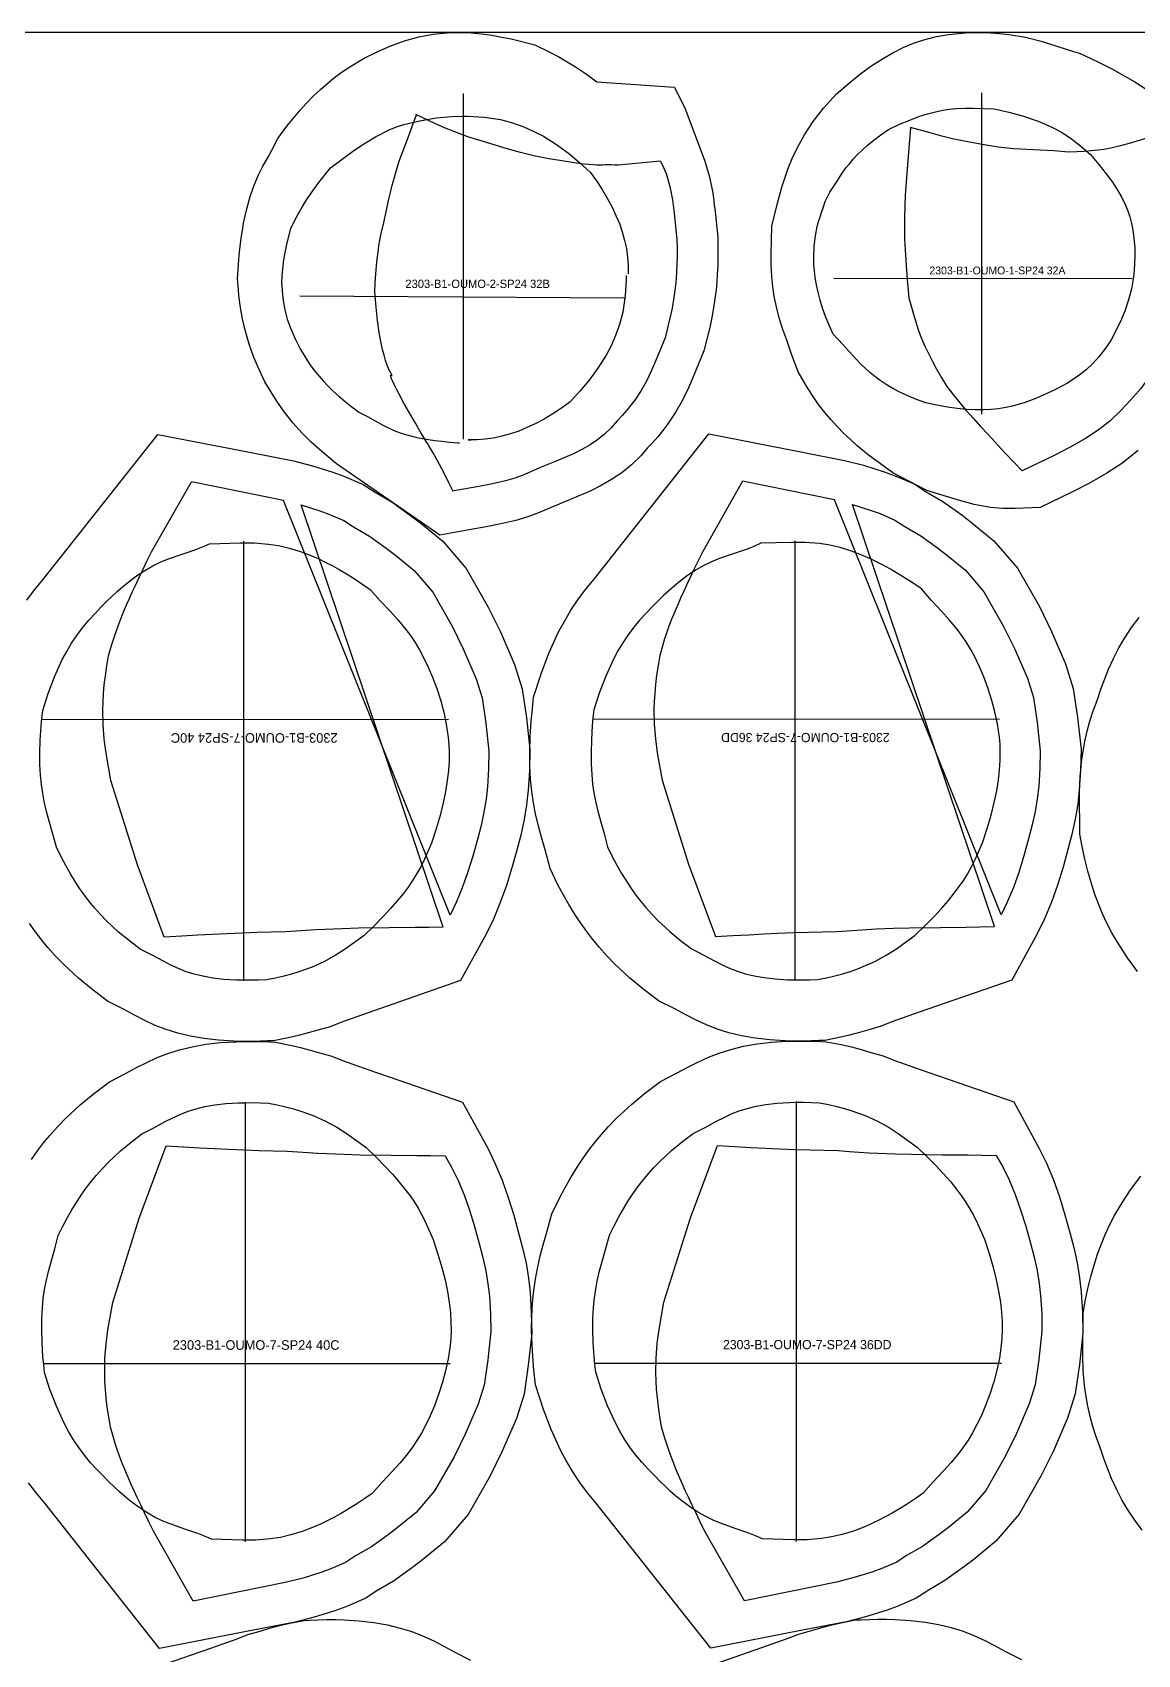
# Model space of a CAD drawing. Header units: centimetres. Extents: x 0 to 378, y 0 to 141.
# Drawn here: x 118 to 172.2, y 57.5 to 137 of the extents above; entities that cross this region are included whole.
import ezdxf
from ezdxf.enums import TextEntityAlignment as Align

# ---------------------------------------------------------------- set-up
doc = ezdxf.new("R2010")
doc.units = ezdxf.units.CM

msp = doc.modelspace()

# ---------------------------------------------------------------- linework, layer by layer
at = {"layer": 'T001L001'}
for points in [[(0, 0), (377.680214, 0), (377.680214, 136.999978), (0, 136.999978), (0, 0)], [(137.967718, 112.354358), (132.897878, 115.851938), (132.179058, 116.448838), (131.665978, 116.913658), (131.203698, 117.378478), (130.782058, 117.845838), (130.345178, 118.391938), (129.969258, 118.925338), (129.674618, 119.390158), (129.392678, 119.877838), (129.105658, 120.474738), (128.854198, 121.069098), (128.623058, 121.721878), (128.424938, 122.410218), (128.300478, 122.961398), (128.198878, 123.522738), (128.117598, 124.109478), (128.089658, 124.399038), (128.041398, 124.914658), (128.059178, 125.148338), (128.092198, 125.620778), (128.130298, 126.075438), (128.176018, 126.504698), (128.226818, 126.908558), (128.285238, 127.292098), (128.348738, 127.657858), (128.417318, 128.005838), (128.498598, 128.358898), (128.663698, 128.955798), (128.859278, 129.514598), (129.072638, 130.012438), (129.291078, 130.444238), (129.562858, 130.919218), (129.738118, 131.221478), (130.025138, 131.795518), (130.472178, 132.400038), (130.789678, 132.803898), (131.112258, 133.182358), (131.434838, 133.540498), (131.759958, 133.875778), (132.110478, 134.205978), (132.730238, 134.734298), (133.136638, 135.036558), (133.545578, 135.315958), (134.261858, 135.737598), (134.922258, 136.065258), (135.559798, 136.342118), (136.227818, 136.591038), (136.939018, 136.784078), (137.642598, 136.913618), (138.320778, 136.982198), (138.907518, 136.997438), (139.501878, 136.979658), (140.157198, 136.908538), (140.505178, 136.870438), (140.919198, 136.791698), (141.465298, 136.685018), (142.626078, 136.400538), (143.349978, 136.037318), (143.791938, 135.801098), (144.208498, 135.559798), (144.609818, 135.310878), (145.148298, 134.950198), (145.661378, 134.579358), (149.456138, 134.320278), (149.979378, 133.256018), (150.936958, 130.743958), (151.183338, 129.926078), (151.338278, 129.118358), (151.383998, 128.765298), (151.414478, 128.521458), (151.434798, 128.374138), (151.584658, 126.969518), (151.592278, 126.423418), (151.592278, 125.973838), (151.579578, 125.547118), (151.561798, 125.143258), (151.536398, 124.757178), (151.500838, 124.381258), (151.444958, 123.936758), (151.414478, 123.713238), (151.310338, 123.101098), (151.190958, 122.539758), (150.906478, 121.396758), (150.373078, 120.111518), (150.149558, 119.575578), (149.862538, 118.978678), (149.534878, 118.397018), (149.143718, 117.810278), (148.897338, 117.485158), (148.643338, 117.175278), (148.363938, 116.862858), (148.137878, 116.629178), (147.827998, 116.255798), (147.363178, 115.801138), (146.875498, 115.409978), (146.380198, 115.077238), (145.874738, 114.785138), (145.361658, 114.528598), (144.432018, 114.127278), (143.619218, 113.799618), (142.796258, 113.446558), (142.270478, 113.248438), (141.691358, 113.078258), (140.959838, 112.908078), (140.230858, 112.768378), (139.400278, 112.615978), (137.967718, 112.354358)], [(154.970478, 121.919998), (154.777438, 122.440698), (154.599638, 123.002038), (154.457398, 123.540518), (154.350718, 124.058678), (154.274518, 124.551438), (154.228798, 125.031498), (154.203398, 125.620778), (154.208478, 126.126238), (154.238958, 127.495298), (154.492958, 128.564638), (154.721558, 129.415538), (155.021278, 130.304538), (155.232098, 130.815078), (155.468318, 131.323078), (155.826458, 131.973318), (156.258258, 132.638798), (156.763718, 133.291578), (157.386018, 133.974838), (158.051498, 134.548878), (158.600138, 134.985758), (159.133538, 135.371838), (159.654238, 135.712198), (160.167318, 136.006838), (160.675318, 136.258298), (161.175698, 136.466578), (161.681158, 136.636758), (162.300918, 136.794238), (162.885118, 136.893298), (163.888418, 136.997438), (164.475158, 136.997438), (164.945058, 136.984738), (165.397178, 136.954258), (165.867078, 136.903458), (166.667177, 136.771378), (167.439337, 136.578338), (169.019217, 136.072878), (169.245277, 135.999218), (169.336717, 135.961118), (170.141897, 135.597898), (170.934377, 135.206738), (172.024037, 134.576818), (173.075597, 133.885938)], [(139.123418, 117.058438), (139.123418, 134.012938)], [(139.123418, 117.058438), (139.123418, 134.012938)], [(164.518338, 118.280178), (164.518338, 134.045958)], [(130.225798, 124.630178), (130.223258, 124.703838), (130.235958, 125.089918), (130.319778, 125.856998), (130.467098, 126.621538), (130.655058, 127.380998), (130.848098, 127.767078), (131.041138, 128.127758), (131.236718, 128.465578), (131.434838, 128.785618), (131.732018, 129.230118), (132.031738, 129.641598), (132.600698, 130.357878), (133.677658, 131.160518), (134.233918, 131.538978), (134.815578, 131.886958), (135.483598, 132.219698), (135.839198, 132.364478), (136.207498, 132.491478), (136.989818, 132.674358), (137.777218, 132.806438), (138.549378, 132.880098), (139.133578, 132.892798)], [(138.592558, 114.526058), (138.409678, 114.927378), (138.191238, 115.361718), (137.815318, 116.057678), (137.645138, 116.357398), (137.505438, 116.601238), (137.447018, 116.700298), (137.401298, 116.776498), (137.332718, 116.890798), (137.236198, 117.053358), (137.134598, 117.220998), (137.022838, 117.411498), (136.766298, 117.850918), (136.207498, 118.828818), (135.948418, 119.301258), (135.836658, 119.514618), (135.737598, 119.710198), (135.656318, 119.882918), (135.592818, 120.025158), (135.554718, 120.134378), (135.539478, 120.200418), (135.623298, 120.180098), (135.486138, 120.446798), (135.387078, 120.688098), (135.305798, 120.916698), (135.229598, 121.173238), (135.158478, 121.455178), (135.089898, 121.759978), (134.993378, 122.288298), (134.909558, 122.880118), (134.835898, 123.537978), (134.772398, 124.261878), (134.795258, 124.731778), (134.820658, 125.163578), (134.853678, 125.552198), (134.891778, 125.907798), (134.934958, 126.232918), (134.980678, 126.532638), (135.079738, 127.071118), (135.216898, 127.680718), (135.336278, 128.206498), (135.453118, 128.767838), (135.544558, 129.151378), (135.633458, 129.506978), (135.722358, 129.834638), (135.808718, 130.136898), (135.978898, 130.682998), (136.146538, 131.168138), (136.405618, 131.853938), (136.611358, 132.392418), (136.817098, 132.963918)], [(138.592558, 114.526058), (138.409678, 114.927378), (138.191238, 115.361718), (137.815318, 116.057678), (137.645138, 116.357398), (137.505438, 116.601238), (137.447018, 116.700298), (137.401298, 116.776498), (137.332718, 116.890798), (137.236198, 117.053358), (137.134598, 117.220998), (137.022838, 117.411498), (136.766298, 117.850918), (136.207498, 118.828818), (135.948418, 119.301258), (135.836658, 119.514618), (135.737598, 119.710198), (135.656318, 119.882918), (135.592818, 120.025158), (135.554718, 120.134378), (135.539478, 120.200418), (135.623298, 120.180098), (135.486138, 120.446798), (135.387078, 120.688098), (135.305798, 120.916698), (135.229598, 121.173238), (135.158478, 121.455178), (135.089898, 121.759978), (134.993378, 122.288298), (134.909558, 122.880118), (134.835898, 123.537978), (134.772398, 124.261878), (134.795258, 124.731778), (134.820658, 125.163578), (134.853678, 125.552198), (134.891778, 125.907798), (134.934958, 126.232918), (134.980678, 126.532638), (135.079738, 127.071118), (135.216898, 127.680718), (135.336278, 128.206498), (135.453118, 128.767838), (135.544558, 129.151378), (135.633458, 129.506978), (135.722358, 129.834638), (135.808718, 130.136898), (135.978898, 130.682998), (136.146538, 131.168138), (136.405618, 131.853938), (136.611358, 132.392418), (136.817098, 132.963918)], [(148.775418, 130.685538), (146.705318, 130.487418), (146.517358, 130.500118), (146.352258, 130.502658), (146.065238, 130.502658), (145.958558, 130.500118), (145.658838, 130.500118), (145.483578, 130.507738), (145.282918, 130.520438), (145.049238, 130.543298), (144.772378, 130.578858), (144.447258, 130.624578), (144.063718, 130.688078), (143.304258, 130.807458), (142.570198, 130.957318), (141.912338, 131.114798), (141.269718, 131.290058), (140.042898, 131.673598), (139.341858, 131.886958), (138.694158, 132.120638), (138.196318, 132.323838), (137.718798, 132.537198), (136.789158, 132.976618)], [(148.775418, 130.685538), (146.705318, 130.487418), (146.517358, 130.500118), (146.352258, 130.502658), (146.065238, 130.502658), (145.958558, 130.500118), (145.658838, 130.500118), (145.483578, 130.507738), (145.282918, 130.520438), (145.049238, 130.543298), (144.772378, 130.578858), (144.447258, 130.624578), (144.063718, 130.688078), (143.304258, 130.807458), (142.570198, 130.957318), (141.912338, 131.114798), (141.269718, 131.290058), (140.042898, 131.673598), (139.341858, 131.886958), (138.694158, 132.120638), (138.196318, 132.323838), (137.718798, 132.537198), (136.789158, 132.976618)], [(139.133578, 132.892798), (139.326618, 132.897878), (140.131798, 132.847078), (140.942058, 132.725158), (141.531338, 132.562598), (142.074898, 132.369558), (142.577818, 132.151118), (143.042638, 131.909818), (143.682718, 131.508498), (144.266918, 131.076698), (144.810478, 130.622038), (145.331178, 130.152138), (145.633438, 129.727958), (145.915378, 129.301238), (146.171918, 128.869438), (146.405598, 128.435098), (146.596098, 128.033778), (146.761198, 127.627378), (146.903438, 127.218438), (147.017738, 126.806958), (147.104098, 126.400558), (147.159978, 125.989078), (147.190458, 125.575058), (147.190458, 125.442978), (147.190458, 125.158498)], [(160.987738, 132.707378), (161.442398, 132.877558), (161.861498, 133.009638), (162.247578, 133.111238), (162.608258, 133.187438), (162.943538, 133.238238), (163.261038, 133.268718), (163.690298, 133.286498), (164.101778, 133.281418), (165.135558, 133.258558), (165.849298, 133.090918), (166.565577, 132.895338), (167.276777, 132.656578), (167.632377, 132.509258), (167.987977, 132.344158), (168.455337, 132.090158), (168.920157, 131.785358), (169.382437, 131.427218), (169.842177, 131.008118), (170.261277, 130.522978), (170.619417, 130.073398), (170.924217, 129.656838), (171.175677, 129.268218), (171.381417, 128.907538), (171.549057, 128.572258), (171.678597, 128.257298), (171.780197, 127.960118), (171.879257, 127.568958), (171.942757, 127.200658), (172.018957, 126.443738), (172.021497, 126.057658), (172.008797, 125.694438), (171.985937, 125.351538), (171.952917, 125.026418), (171.853857, 124.429518), (171.719237, 123.893578), (171.533817, 123.342398)], [(157.233618, 122.212098), (157.035498, 122.651518), (156.862778, 123.075698), (156.717998, 123.487178), (156.596078, 123.880878), (156.497018, 124.261878), (156.418278, 124.627638), (156.359858, 124.978158), (156.319218, 125.315978), (156.293818, 125.638558), (156.286198, 125.945898), (156.306518, 126.514858), (156.370018, 127.027938), (156.461458, 127.482598), (156.527498, 127.734058), (156.598618, 127.962658), (156.669738, 128.168398), (156.758638, 128.452878), (156.850078, 128.704338), (157.081218, 129.176778), (157.459678, 129.758438), (157.652718, 130.055618), (157.866078, 130.355338), (158.031178, 130.563618), (158.214058, 130.779518), (158.422338, 131.000498), (158.656018, 131.229098), (158.922718, 131.467858), (159.227518, 131.714238), (159.570418, 131.973318), (159.956498, 132.247638), (160.494978, 132.499098), (160.987738, 132.707378)], [(161.020758, 132.344158), (160.855658, 130.103878), (160.764218, 129.016758), (160.728658, 127.937258), (160.741358, 126.872998), (160.792158, 125.826518), (160.863278, 124.894338), (160.952178, 123.985018), (161.213798, 123.078238), (161.411918, 122.435618), (161.508438, 122.166378), (161.620198, 121.884438), (161.749738, 121.579638), (161.904678, 121.254518), (162.085018, 120.901458), (162.293298, 120.517918), (162.537138, 120.101358), (162.816538, 119.646698), (163.108638, 119.260618), (163.448998, 118.841518), (163.761418, 118.473218), (164.099238, 118.087138), (164.462458, 117.683278), (164.843458, 117.266718), (165.656258, 116.395498), (166.504617, 115.501418)], [(172.844457, 131.879338), (172.331377, 131.732018), (171.851317, 131.584698), (171.254417, 131.417058), (170.771817, 131.310378), (170.505117, 131.264658), (170.218097, 131.226558), (169.903137, 131.190998), (169.560237, 131.165598), (169.186857, 131.147818), (168.775377, 131.137658), (168.076877, 131.196078), (167.388537, 131.231638), (166.098218, 131.292598), (165.328598, 131.371338), (164.533578, 131.508498), (163.832538, 131.630418), (163.156898, 131.772658), (162.559998, 131.919978), (161.985958, 132.072378), (161.020758, 132.344158)], [(172.844457, 131.879338), (173.766477, 129.504438), (173.954437, 128.986278), (174.094137, 128.498598), (174.195737, 128.036318), (174.264317, 127.596898), (174.317657, 127.053338), (174.343057, 126.527558), (174.373537, 125.397258), (174.350677, 124.795278), (174.277017, 124.200918), (174.160177, 123.616718), (174.005237, 123.042678), (173.817277, 122.463558), (173.606457, 121.886978), (173.431197, 121.409458), (173.230537, 120.962418), (173.007017, 120.545858), (172.763177, 120.152158), (172.316137, 119.542558), (171.828457, 118.981218), (171.315377, 118.452898), (170.789597, 117.939818)], [(148.775418, 130.685538), (148.925278, 130.385818), (149.049738, 130.078478), (149.237698, 129.448558), (149.362158, 128.800858), (149.448518, 128.140458), (149.585678, 126.847598), (149.593298, 126.410718), (149.590758, 126.001778), (149.580598, 125.618238), (149.565358, 125.257558), (149.542498, 124.917198), (149.512018, 124.599698), (149.438358, 124.010418), (149.344378, 123.479558), (149.240238, 122.989338), (149.001478, 122.024138), (148.526498, 120.881138), (148.323298, 120.395998), (148.087078, 119.900698), (147.830538, 119.443498), (147.513038, 118.971058), (147.330158, 118.727218), (147.124418, 118.478298), (146.898358, 118.224298), (146.646898, 117.962678), (146.354798, 117.612158), (146.034758, 117.299738), (145.689318, 117.022878), (145.323558, 116.776498), (144.927318, 116.547898), (144.515838, 116.342158), (143.662398, 115.973858), (142.849598, 115.648738), (142.049498, 115.303298)], [(148.775418, 130.685538), (148.925278, 130.385818), (149.049738, 130.078478), (149.237698, 129.448558), (149.362158, 128.800858), (149.448518, 128.140458), (149.585678, 126.847598), (149.593298, 126.410718), (149.590758, 126.001778), (149.580598, 125.618238), (149.565358, 125.257558), (149.542498, 124.917198), (149.512018, 124.599698), (149.438358, 124.010418), (149.344378, 123.479558), (149.240238, 122.989338), (149.001478, 122.024138), (148.526498, 120.881138), (148.323298, 120.395998), (148.087078, 119.900698), (147.830538, 119.443498), (147.513038, 118.971058), (147.330158, 118.727218), (147.124418, 118.478298), (146.898358, 118.224298), (146.646898, 117.962678), (146.354798, 117.612158), (146.034758, 117.299738), (145.689318, 117.022878), (145.323558, 116.776498), (144.927318, 116.547898), (144.515838, 116.342158), (143.662398, 115.973858), (142.849598, 115.648738), (142.049498, 115.303298)], [(147.093938, 125.087378), (147.099018, 124.894338), (147.048218, 124.089158), (146.926298, 123.278898), (146.763738, 122.689618), (146.570698, 122.146058), (146.352258, 121.643138), (146.110958, 121.178318), (145.712178, 120.538238), (145.277838, 119.954038), (144.823178, 119.410478), (144.355818, 118.889778), (143.929098, 118.587518), (143.502378, 118.305578), (143.070578, 118.049038), (142.636238, 117.815358), (142.234918, 117.624858), (141.828518, 117.459758), (141.419578, 117.317518), (141.008098, 117.203218), (140.601698, 117.116858), (140.192758, 117.060978), (139.778738, 117.030498), (139.359638, 117.030498)], [(157.266638, 124.947678), (171.884337, 124.945138)], [(130.225798, 124.630178), (130.235958, 124.312678), (130.279138, 123.860558), (130.362958, 123.403358), (130.489958, 122.943618), (130.662678, 122.473718), (130.876038, 121.986038), (131.119878, 121.493278), (131.439918, 120.952258), (131.627878, 120.677938), (131.833618, 120.401078), (132.245098, 119.915938), (132.478778, 119.669558), (132.735318, 119.420638), (133.014718, 119.169178), (133.316978, 118.912638), (133.644638, 118.653558), (134.000238, 118.389398), (134.421878, 118.178578), (134.795258, 117.962678), (135.199118, 117.734078), (135.478518, 117.591838), (135.796018, 117.454678), (136.164318, 117.325138), (136.598658, 117.205758), (136.845038, 117.149878), (137.111738, 117.096538), (137.403838, 117.045738), (137.718798, 116.997478), (138.061698, 116.954298), (138.435078, 116.916198), (138.836398, 116.880638), (138.925298, 116.875558)], [(131.102098, 124.089158), (147.002498, 123.990098)], [(131.102098, 124.089158), (147.002498, 123.990098)], [(171.533817, 123.342398), (171.320457, 122.836938), (170.845477, 121.904758), (170.558457, 121.478038), (170.261277, 121.099578), (169.956477, 120.764298), (169.641517, 120.467118), (169.169077, 120.098818), (168.683937, 119.788938), (168.203877, 119.529858), (167.716197, 119.301258), (167.198037, 119.070118), (166.654477, 118.861838), (166.032178, 118.681498), (165.696898, 118.610378), (165.343838, 118.554498), (164.985698, 118.518938), (164.604698, 118.498618), (164.203378, 118.498618), (163.774118, 118.518938), (163.319458, 118.559578), (162.836858, 118.628158), (162.323778, 118.719598), (161.775138, 118.838978), (161.315398, 119.006618), (160.893758, 119.179338), (160.510218, 119.357138), (160.159698, 119.542558), (159.842198, 119.733058), (159.547558, 119.931178), (159.280858, 120.129298), (159.031938, 120.335038), (158.584898, 120.749058), (158.181038, 121.175778), (157.718758, 121.693938), (157.233618, 122.212098)], [(172.184057, 116.507258), (171.381417, 115.869718), (170.642277, 115.387118), (169.801537, 114.907058), (168.960797, 114.472718), (167.380917, 113.703098), (166.159178, 113.664998), (165.549578, 113.664998), (164.945058, 113.703098), (164.155118, 113.863118), (163.377878, 114.076478), (161.833558, 114.551458), (160.159698, 115.415058), (158.958278, 116.293898), (158.412178, 116.733318), (158.061658, 117.071138), (157.751778, 117.353078), (157.444438, 117.660418), (157.134558, 118.000778), (156.829758, 118.369078), (156.527498, 118.767858), (156.227778, 119.199658), (155.933138, 119.661938), (155.521658, 120.355358), (155.196538, 121.226578), (154.970478, 121.919998)], [(170.789597, 117.939818), (170.220637, 117.497858), (169.598337, 117.093998), (168.849037, 116.664738), (168.064177, 116.260878), (166.504617, 115.501418)], [(117.721378, 109.169198), (118.097298, 109.674658), (118.511318, 110.169958), (124.137418, 117.294658), (128.638298, 116.418358), (130.789678, 115.996718), (131.716778, 115.760498), (132.727698, 115.442998), (133.266178, 115.244878), (134.205978, 114.843558), (134.792718, 114.460018), (135.608058, 113.982498), (136.527538, 113.324638), (137.027918, 112.941098), (138.107418, 112.057178), (139.258038, 110.718598), (140.332458, 108.828838), (140.929358, 107.617258), (141.620238, 106.019598), (141.996158, 104.823258), (142.204438, 103.393238), (142.374618, 101.848918), (142.354298, 100.820218), (142.290798, 99.844859), (142.212058, 99.136199), (142.092678, 98.409759), (141.930118, 97.652839), (141.731998, 96.913699), (141.493238, 96.050099), (141.223998, 95.173799), (140.926818, 94.340679), (140.588998, 93.522799), (140.233398, 92.791279), (138.983718, 90.515439), (134.399018, 88.925399), (133.108698, 88.468199), (132.585458, 88.257379), (131.978398, 88.089739), (131.516118, 87.950039), (131.033518, 87.823039), (130.530598, 87.706199), (129.814318, 87.566499), (129.534918, 87.556339), (129.151378, 87.541099), (128.714498, 87.533479), (128.292858, 87.533479), (127.871218, 87.543639), (127.121918, 87.589359), (126.408178, 87.670639), (125.740158, 87.790019), (125.120398, 87.939879), (124.546358, 88.120219), (124.020578, 88.323419), (123.474478, 88.574879), (123.007118, 88.816179), (122.466098, 89.110819), (121.676158, 89.512139), (120.888758, 90.109039), (120.248678, 90.637359), (119.529858, 91.302839), (119.133618, 91.714319), (118.760238, 92.133419), (118.452898, 92.506799), (118.150638, 92.900499), (117.855998, 93.317059)], [(139.359638, 117.030498), (139.506958, 117.030498)], [(144.602198, 93.736159), (144.287238, 94.241619), (144.007838, 94.731839), (143.736058, 95.249999), (143.362678, 96.017079), (143.121378, 96.921319), (142.941038, 97.546159), (142.793718, 98.087179), (142.651478, 98.699319), (142.552418, 99.227639), (142.471138, 99.786439), (142.412718, 100.390958), (142.379698, 101.036118), (142.372078, 101.726998), (142.392398, 102.466138), (142.445738, 103.250998), (142.483838, 103.682798), (142.560038, 104.406698), (142.946118, 105.608118), (143.322038, 106.598718), (143.786858, 107.607098), (144.081498, 108.155738), (144.388838, 108.673898), (144.731738, 109.189518), (145.107658, 109.694978), (145.521678, 110.190278), (151.147778, 117.314978), (155.648658, 116.438678), (157.800038, 116.019578), (158.727138, 115.783358), (159.738058, 115.465858), (160.276538, 115.267738), (161.216338, 114.863878), (161.803078, 114.480338), (162.618418, 114.002818), (163.537898, 113.344958), (164.038278, 112.961418), (165.117778, 112.077498), (166.268398, 110.738918), (167.342817, 108.851698), (167.939717, 107.637578), (168.630597, 106.039918), (169.006517, 104.843578), (169.214797, 103.413558), (169.384977, 101.869238), (169.364657, 100.840538), (169.301157, 99.865179), (169.222417, 99.159059), (169.103037, 98.430079), (168.940477, 97.673159), (168.742357, 96.936559), (168.503597, 96.072959), (168.234357, 95.194119), (167.937177, 94.360999), (167.599357, 93.543119), (167.243757, 92.811599), (165.994078, 90.535759), (161.409378, 88.945719), (160.119058, 88.488519), (159.595818, 88.277699), (158.988758, 88.110059), (158.526478, 87.970359), (158.043878, 87.843359), (157.540958, 87.726519), (156.824678, 87.586819), (156.545278, 87.576659), (156.161738, 87.561419), (155.724858, 87.553799), (155.303218, 87.553799), (154.881578, 87.563959), (154.132278, 87.609679), (153.418538, 87.690959), (152.750518, 87.810339), (152.130758, 87.960199), (151.556718, 88.140539), (151.030938, 88.343739), (150.484838, 88.595199), (150.017478, 88.836499), (149.476458, 89.131139), (148.686518, 89.532459), (147.899118, 90.129359), (147.259038, 90.657679), (146.540218, 91.323159), (146.143978, 91.734639), (145.770598, 92.153739), (145.463258, 92.529659), (145.160998, 92.920819), (144.866358, 93.337379), (144.602198, 93.736159)], [(124.462538, 92.651579), (123.144278, 96.199959), (121.843798, 100.329998), (121.605038, 101.668578), (121.516138, 102.346758), (121.460258, 103.073198), (121.447558, 103.797098), (121.457718, 104.183178), (121.483118, 104.589578), (121.521218, 105.016298), (121.574558, 105.465878), (121.645678, 105.940858), (121.734578, 106.441238), (121.879358, 106.951778), (121.968258, 107.246418), (122.062238, 107.535978), (122.176538, 107.863638), (122.326398, 108.249718), (122.415298, 108.468158), (122.514358, 108.706918), (122.626118, 108.965998), (122.750578, 109.247938), (122.890278, 109.557818), (123.045218, 109.890558), (123.215398, 110.253778), (123.403358, 110.647478), (123.609098, 111.074198), (123.835158, 111.536478), (125.790958, 114.973098)], [(130.294378, 114.058698), (125.790958, 114.973098)], [(142.049498, 115.303298), (141.635478, 115.148358), (141.180818, 115.013738), (140.545818, 114.866418), (139.875258, 114.736878), (138.564618, 114.513358)], [(142.049498, 115.303298), (141.635478, 115.148358), (141.180818, 115.013738), (140.545818, 114.866418), (139.875258, 114.736878), (138.564618, 114.513358)], [(152.801318, 114.993418), (150.845518, 111.556798), (150.619458, 111.094518), (150.413718, 110.670338), (150.225758, 110.274098), (150.055578, 109.910878), (149.900638, 109.578138), (149.760938, 109.268258), (149.636478, 108.986318), (149.524718, 108.727238), (149.425658, 108.488478), (149.336758, 108.270038), (149.186898, 107.886498), (149.072598, 107.556298), (148.978618, 107.266738), (148.889718, 106.972098), (148.744938, 106.461558), (148.656038, 105.961178), (148.584918, 105.486198), (148.531578, 105.036618), (148.493478, 104.609898), (148.468078, 104.203498), (148.457918, 103.817418), (148.470618, 103.093518), (148.526498, 102.367078), (148.615398, 101.688898), (148.854158, 100.350318), (150.154638, 96.220279), (151.472898, 92.674439)], [(157.304738, 114.079018), (152.801318, 114.993418)], [(138.130278, 93.139259), (131.170678, 113.837718), (132.082538, 113.550698), (132.527038, 113.388138), (133.256018, 113.075718), (133.738618, 112.758218), (134.518398, 112.303558), (135.336278, 111.716818), (135.788398, 111.371378), (136.705338, 110.622078), (137.614658, 109.560358), (138.564618, 107.891578), (139.113258, 106.779058), (139.745718, 105.318558), (140.040358, 104.378758), (140.218158, 103.141778), (140.370558, 101.757478), (140.355318, 100.901498), (140.299438, 100.022658), (140.228318, 99.410519), (140.126718, 98.778059), (139.987018, 98.122739), (139.801598, 97.442019), (139.572998, 96.611439), (139.324078, 95.803719), (139.059918, 95.056959), (138.762738, 94.340679), (138.463018, 93.723459), (130.294378, 114.058698)], [(165.140638, 93.162119), (158.181038, 113.858038), (159.092898, 113.571018), (159.537398, 113.408458), (160.266378, 113.096038), (160.748978, 112.778538), (161.528758, 112.323878), (162.346638, 111.737138), (162.798758, 111.394238), (163.715698, 110.642398), (164.625018, 109.580678), (165.574978, 107.914438), (166.123618, 106.799378), (166.756077, 105.338878), (167.050717, 104.399078), (167.228517, 103.162098), (167.380917, 101.777798), (167.365677, 100.921818), (167.309797, 100.042978), (167.238677, 99.430839), (167.137077, 98.800919), (166.997377, 98.145599), (166.811957, 97.462339), (166.583357, 96.631759), (166.334438, 95.824039), (166.070278, 95.077279), (165.773098, 94.360999), (165.473378, 93.743779), (157.304738, 114.079018)], [(120.093738, 95.369379), (119.860058, 95.750379), (119.628918, 96.154239), (119.400318, 96.588579), (119.174258, 97.050859), (119.001538, 97.703639), (118.818658, 98.333559), (118.691658, 98.800919), (118.577358, 99.296219), (118.503698, 99.694999), (118.440198, 100.124258), (118.394478, 100.594158), (118.369078, 101.109778), (118.361458, 101.676198), (118.379238, 102.303578), (118.424958, 102.996998), (118.457978, 103.370378), (118.501158, 103.764078), (118.767858, 104.594658), (119.080278, 105.415078), (119.463818, 106.250738), (119.682258, 106.657138), (119.918478, 107.053378), (120.177558, 107.441998), (120.456958, 107.817918), (120.759218, 108.181138), (121.084338, 108.529118), (121.373898, 108.833918), (121.650758, 109.113318), (121.917458, 109.372398), (122.171458, 109.608618), (122.415298, 109.821978), (122.651518, 110.017558), (123.093478, 110.355378), (123.507498, 110.627158), (123.893578, 110.848138), (124.259338, 111.025938), (124.609858, 111.173258), (125.382018, 111.437418), (126.011938, 111.650778), (126.337058, 111.780318), (126.677418, 111.935258)], [(126.677418, 111.935258), (128.186178, 111.980978), (128.859278, 111.975898), (129.565398, 111.920018), (130.058158, 111.841278), (130.576318, 111.721898), (131.127498, 111.551718), (131.716778, 111.325658), (132.026658, 111.188498), (132.349238, 111.033558), (132.681978, 110.860838), (133.029958, 110.670338), (133.388098, 110.459518), (133.761478, 110.228378), (134.147558, 109.974378), (134.551418, 109.697518), (135.044178, 109.136178), (135.539478, 108.607858), (135.920478, 108.188758), (136.298938, 107.731558), (136.524998, 107.429298), (136.748518, 107.096558), (136.969498, 106.733338), (137.185398, 106.332018), (137.398758, 105.884978), (137.607038, 105.392218), (137.810238, 104.843578), (138.005818, 104.236518), (138.153138, 103.672638), (138.280138, 103.085898), (138.376658, 102.433118), (138.404598, 102.085138), (138.419838, 101.719378), (138.414758, 101.285038), (138.386818, 100.822758), (138.330938, 100.327458), (138.244578, 99.794059), (138.125198, 99.225099), (137.972798, 98.612959), (137.782298, 97.952559), (137.548618, 97.246439), (137.208258, 96.471739), (137.025378, 96.100899)], [(128.343658, 112.059718), (128.343658, 90.502739)], [(153.687778, 111.955578), (153.347418, 111.800638), (153.022298, 111.671098), (152.392378, 111.457738), (151.620218, 111.193578), (151.269698, 111.048798), (150.903938, 110.868458), (150.517858, 110.647478), (150.103838, 110.375698), (149.661878, 110.037878), (149.425658, 109.842298), (149.181818, 109.628938), (148.927818, 109.392718), (148.661118, 109.136178), (148.384258, 108.854238), (148.094698, 108.549438), (147.769578, 108.201458), (147.467318, 107.838238), (147.187918, 107.462318), (146.928838, 107.073698), (146.692618, 106.677458), (146.474178, 106.271058), (146.090638, 105.435398), (145.778218, 104.614978), (145.511518, 103.784398), (145.468338, 103.393238), (145.435318, 103.017318), (145.389598, 102.323898), (145.371818, 101.699058), (145.379438, 101.130098), (145.404838, 100.614478), (145.450558, 100.144578), (145.514058, 99.715319), (145.587718, 99.316539), (145.702018, 98.821239), (145.829018, 98.353879), (146.011898, 97.723959), (146.184618, 97.071179), (146.410678, 96.608899), (146.639278, 96.174559), (146.870418, 95.770699), (147.104098, 95.389699)], [(164.035738, 96.121219), (164.218618, 96.492059), (164.558978, 97.266759), (164.792658, 97.975419), (164.983158, 98.633279), (165.135558, 99.245419), (165.254938, 99.816919), (165.341298, 100.347778), (165.397178, 100.843078), (165.425118, 101.305358), (165.430198, 101.739698), (165.414958, 102.105458), (165.387018, 102.455978), (165.290498, 103.106218), (165.163498, 103.692958), (165.016178, 104.256838), (164.820598, 104.863898), (164.617398, 105.412538), (164.409118, 105.905298), (164.195758, 106.352338), (163.979858, 106.753658), (163.758878, 107.116878), (163.535358, 107.449618), (163.309298, 107.751878), (162.930838, 108.209078), (162.549838, 108.630718), (162.054538, 109.159038), (161.561778, 109.717838), (161.157918, 109.994698), (160.771838, 110.248698), (160.398458, 110.479838), (160.040318, 110.690658), (159.692338, 110.883698), (159.359598, 111.053878), (159.037018, 111.208818), (158.727138, 111.345978), (158.137858, 111.572038), (157.586678, 111.742218), (157.068518, 111.861598), (156.575758, 111.940338), (155.869638, 111.998758), (155.196538, 112.001298), (153.687778, 111.955578)], [(155.354018, 112.080038), (155.354018, 90.523059)], [(169.334177, 97.688399), (169.316397, 99.753419), (169.344337, 100.510338), (169.423077, 101.373938), (169.570397, 102.242618), (169.687237, 102.748078), (169.821857, 103.238298), (169.984417, 103.738678), (170.177457, 104.254298), (170.357797, 104.800398), (170.553377, 105.318558), (170.733717, 105.785918), (170.972477, 106.311698), (171.239177, 106.824778), (171.531277, 107.320078), (171.866557, 107.825538), (172.227237, 108.313218)], [(118.440198, 103.317038), (138.381738, 103.327198)], [(145.450558, 103.337358), (165.392098, 103.347518)], [(172.156117, 90.959939), (171.663357, 91.630499), (171.165517, 92.397579), (170.898817, 92.862399), (170.654977, 93.332299), (170.441617, 93.792039), (170.240957, 94.274639), (170.050457, 94.782639), (169.877737, 95.318579), (169.715177, 95.877379), (169.570397, 96.466659), (169.440857, 97.083879), (169.334177, 97.688399)], [(137.025378, 96.100899), (136.806938, 95.712279), (136.624058, 95.417639), (136.410698, 95.105219), (136.164318, 94.775019), (135.879838, 94.421959), (135.549638, 94.043499), (135.173718, 93.637099), (134.741918, 93.200219), (134.254238, 92.730319), (133.327138, 92.059759), (132.826758, 91.742259), (132.273038, 91.439999), (131.701538, 91.180919), (131.386578, 91.061539), (131.053838, 90.944699), (130.695698, 90.835479), (130.312158, 90.733879), (129.903218, 90.639899), (129.466338, 90.556079), (129.067558, 90.540839), (128.689098, 90.533219), (128.333498, 90.533219), (127.998218, 90.540839), (127.386078, 90.578939), (126.839978, 90.642439), (126.357378, 90.726259), (125.925578, 90.832939), (125.539498, 90.954859), (125.183898, 91.089479), (124.787658, 91.272359), (124.414278, 91.465399), (123.863098, 91.765119), (123.276358, 92.064839), (122.750578, 92.461079), (122.222258, 92.897959), (121.630438, 93.446599), (121.335798, 93.751399), (121.041158, 94.084139), (120.802398, 94.373699), (120.563638, 94.683579), (120.327418, 95.016319), (120.093738, 95.369379)], [(147.104098, 95.389699), (147.337778, 95.036639), (147.573998, 94.703899), (147.812758, 94.394019), (148.051518, 94.104459), (148.346158, 93.774259), (148.640798, 93.466919), (149.232618, 92.918279), (149.760938, 92.481399), (150.286718, 92.085159), (150.873458, 91.785439), (151.424638, 91.485719), (151.798018, 91.292679), (152.194258, 91.109799), (152.549858, 90.975179), (152.935938, 90.853259), (153.367738, 90.746579), (153.850338, 90.662759), (154.396438, 90.599259), (155.008578, 90.561159), (155.343858, 90.553539), (155.699458, 90.553539), (156.077918, 90.561159), (156.476698, 90.576399), (156.913578, 90.660219), (157.322518, 90.754199), (157.706058, 90.855799), (158.064198, 90.965019), (158.396938, 91.081859), (158.711898, 91.201239), (159.283398, 91.460319), (159.837118, 91.762579), (160.337498, 92.080079), (161.264598, 92.750639), (161.752278, 93.220539), (162.184078, 93.657419), (162.559998, 94.063819), (162.890198, 94.442279), (163.174678, 94.795339), (163.421058, 95.128079), (163.634418, 95.437959), (163.817298, 95.732599), (164.035738, 96.121219)], [(138.130278, 93.139259), (137.419078, 93.124019), (136.748518, 93.116399), (135.483598, 93.103699), (133.969758, 93.083379), (133.177278, 93.060519), (132.331458, 93.027499), (131.881878, 93.004639), (131.411978, 92.976699), (130.919218, 92.943679), (130.398518, 92.903039), (129.011678, 92.870019), (128.280158, 92.847159), (127.502918, 92.814139), (126.827278, 92.783659), (126.100838, 92.745559), (125.315978, 92.702379), (124.462538, 92.651579)], [(151.472898, 92.674439), (152.326338, 92.722699), (153.111198, 92.765879), (153.837638, 92.803979), (154.513278, 92.834459), (155.290518, 92.867479), (156.022038, 92.892879), (157.408878, 92.925899), (157.929578, 92.963999), (158.422338, 92.997019), (158.892238, 93.024959), (159.341818, 93.047819), (160.187638, 93.083379), (160.980118, 93.103699), (162.493958, 93.124019), (163.758878, 93.136719), (164.429438, 93.146879), (165.140638, 93.162119)], [(117.947438, 81.749899), (118.242078, 82.166459), (118.544338, 82.557619), (118.851678, 82.930999), (119.225058, 83.352639), (119.621298, 83.761579), (120.340118, 84.429599), (120.982738, 84.955379), (121.767598, 85.554819), (122.557538, 85.956139), (123.098558, 86.250779), (123.565918, 86.492079), (124.112018, 86.740999), (124.640338, 86.944199), (125.211838, 87.124539), (125.834138, 87.276939), (126.499618, 87.393779), (127.213358, 87.475059), (127.962658, 87.520779), (128.386838, 87.530939), (128.805938, 87.533479), (129.242818, 87.525859), (129.626358, 87.510619), (129.908298, 87.500459), (130.622038, 87.358219), (131.127498, 87.243919), (131.610098, 87.114379), (132.069838, 86.974679), (132.676898, 86.807039), (133.200138, 86.598759), (134.490458, 86.139019), (139.075158, 84.548979), (140.324838, 82.275679), (140.680438, 81.541619), (141.018258, 80.726279), (141.315438, 79.890619), (141.587218, 79.014319), (141.823438, 78.150719), (142.021558, 77.414119), (142.186658, 76.657199), (142.303498, 75.928219), (142.384778, 75.219559), (142.445738, 74.246739), (142.466058, 73.215499), (142.295878, 71.671179), (142.090138, 70.241159), (141.714218, 69.047359), (141.020798, 67.447159), (140.426438, 66.235579), (139.349478, 64.348359), (138.198858, 63.007239), (137.121898, 62.123319), (136.618978, 61.739779), (135.699498, 61.081919), (134.884158, 60.606939), (134.297418, 60.220859), (133.357618, 59.819539), (132.819138, 59.621419), (131.810758, 59.303919), (130.881118, 59.067699), (128.729738, 58.648599), (124.228858, 57.772299), (118.602758, 64.894459), (118.191278, 65.389759), (117.812818, 65.897759)], [(144.693638, 81.371439), (144.955258, 81.767679), (145.252438, 82.184239), (145.554698, 82.577939), (145.862038, 82.951319), (146.235418, 83.370419), (146.631658, 83.781899), (147.350478, 84.447379), (147.990558, 84.975699), (148.777958, 85.572599), (149.567898, 85.973919), (150.108918, 86.268559), (150.576278, 86.509859), (151.122378, 86.761319), (151.648158, 86.964519), (152.222198, 87.144859), (152.841958, 87.294719), (153.509978, 87.414099), (154.223718, 87.495379), (154.973018, 87.541099), (155.394658, 87.551259), (155.816298, 87.551259), (156.253178, 87.543639), (156.634178, 87.528399), (156.916118, 87.518239), (157.632398, 87.378539), (158.135318, 87.261699), (158.617918, 87.134699), (159.080198, 86.994999), (159.687258, 86.827359), (160.210498, 86.616539), (161.500818, 86.159339), (166.085518, 84.569299), (167.335197, 82.293459), (167.690797, 81.561939), (168.028617, 80.744059), (168.325797, 79.910939), (168.595037, 79.034639), (168.833797, 78.171039), (169.031917, 77.431899), (169.194477, 76.674979), (169.313857, 75.948539), (169.392597, 75.239879), (169.456097, 74.264519), (169.476417, 73.235819), (169.303697, 71.691499), (169.097957, 70.261479), (168.722037, 69.065139), (168.031157, 67.467479), (167.434257, 66.255899), (166.359838, 64.366139), (165.209218, 63.027559), (164.129718, 62.143639), (163.629338, 61.760099), (162.709858, 61.102239), (161.894518, 60.624719), (161.307778, 60.241179), (160.367978, 59.839859), (159.829498, 59.641739), (158.818578, 59.324239), (157.891478, 59.088019), (155.740098, 58.666379), (151.239218, 57.790079), (145.613118, 64.914779), (145.199098, 65.410079), (144.823178, 65.915539), (144.480278, 66.431159), (144.172938, 66.951859), (143.878298, 67.497959), (143.413478, 68.508879), (143.037558, 69.496939), (142.651478, 70.698359), (142.575278, 71.422259), (142.534638, 71.854059), (142.483838, 72.638919), (142.463518, 73.378059), (142.471138, 74.068939), (142.504158, 74.714099), (142.562578, 75.318619), (142.643858, 75.879959), (142.742918, 76.405739), (142.885158, 77.017879), (143.032478, 77.558899), (143.212818, 78.183739), (143.451578, 79.087979), (143.827498, 79.855059), (144.099278, 80.373219), (144.378678, 80.863439), (144.693638, 81.371439)], [(120.185178, 79.695039), (120.418858, 80.050639), (120.655078, 80.380839), (120.893838, 80.690719), (121.132598, 80.980279), (121.427238, 81.313019), (121.724418, 81.620359), (122.316238, 82.168999), (122.844558, 82.603339), (123.367798, 83.002119), (123.954538, 83.299299), (124.505718, 83.601559), (124.879098, 83.794599), (125.277878, 83.974939), (125.630938, 84.112099), (126.017018, 84.234019), (126.448818, 84.338159), (126.933958, 84.424519), (127.477518, 84.485479), (128.089658, 84.523579), (128.424938, 84.531199), (128.780538, 84.533739), (129.158998, 84.526119), (129.560318, 84.510879), (129.997198, 84.424519), (130.406138, 84.330539), (130.787138, 84.228939), (131.145278, 84.119719), (131.480558, 84.005419), (131.792978, 83.883499), (132.364478, 83.626959), (132.918198, 83.324699), (133.418578, 83.007199), (134.348218, 82.334099), (134.835898, 81.864199), (135.265158, 81.427319), (135.643618, 81.020919), (135.971278, 80.642459), (136.255758, 80.289399), (136.502138, 79.959199), (136.715498, 79.649319), (136.898378, 79.354679), (137.116818, 78.963519)], [(128.435098, 63.007239), (128.435098, 84.561679)], [(147.195538, 79.715359), (147.429218, 80.068419), (147.665438, 80.401159), (147.904198, 80.711039), (148.140418, 81.000599), (148.437598, 81.333339), (148.732238, 81.638139), (149.324058, 82.186779), (149.852378, 82.623659), (150.375618, 83.019899), (150.964898, 83.319619), (151.516078, 83.619339), (151.889458, 83.812379), (152.285698, 83.995259), (152.638758, 84.129879), (153.027378, 84.251799), (153.459178, 84.358479), (153.941778, 84.442299), (154.485338, 84.505799), (155.100018, 84.543899), (155.435298, 84.551519), (155.790898, 84.551519), (156.169358, 84.543899), (156.568138, 84.528659), (157.005018, 84.444839), (157.413958, 84.350859), (157.797498, 84.249259), (158.153098, 84.140039), (158.488378, 84.023199), (158.803338, 83.903819), (159.374838, 83.644739), (159.928558, 83.342479), (160.428938, 83.024979), (161.356038, 82.354419), (161.843718, 81.884519), (162.275518, 81.447639), (162.651438, 81.041239), (162.981638, 80.662779), (163.266118, 80.309719), (163.512498, 79.979519), (163.725858, 79.667099), (163.908738, 79.372459), (164.127178, 78.983839)], [(155.445458, 63.025019), (155.445458, 84.581999)], [(125.882398, 60.091319), (123.926598, 63.530479), (123.700538, 63.990219), (123.494798, 64.416939), (123.306838, 64.810639), (123.136658, 65.173859), (122.981718, 65.509139), (122.842018, 65.816479), (122.717558, 66.098419), (122.605798, 66.357499), (122.506738, 66.596259), (122.417838, 66.814699), (122.270518, 67.200779), (122.153678, 67.530979), (122.059698, 67.817999), (121.973338, 68.112639), (121.826018, 68.625719), (121.737118, 69.123559), (121.665998, 69.598539), (121.612658, 70.048119), (121.574558, 70.474839), (121.549158, 70.881239), (121.538998, 71.269859), (121.551698, 71.993759), (121.607578, 72.717659), (121.699018, 73.395839), (121.935238, 74.736959), (123.235718, 78.864459), (124.553978, 82.412839)], [(124.553978, 82.412839), (125.407418, 82.362039), (126.192278, 82.318859), (126.918718, 82.283299), (127.594358, 82.250279), (128.371598, 82.219799), (129.103118, 82.194399), (130.489958, 82.161379), (131.010658, 82.123279), (131.503418, 82.090259), (131.973318, 82.062319), (132.422898, 82.039459), (133.268718, 82.003899), (134.063738, 81.981039), (135.575038, 81.960719), (136.842498, 81.950559), (137.513058, 81.940399), (138.224258, 81.925159)], [(138.224258, 81.925159), (138.556998, 81.340959), (138.856718, 80.723739), (139.151358, 80.007459), (139.418058, 79.260699), (139.666978, 78.455519), (139.893038, 77.624939), (140.078458, 76.941679), (140.218158, 76.286359), (140.322298, 75.653899), (140.390878, 75.044299), (140.446758, 74.162919), (140.464538, 73.306939), (140.312138, 71.925179), (140.131798, 70.688199), (139.837158, 69.745859), (139.204698, 68.285359), (138.658598, 67.172839), (137.706098, 65.506599), (136.796778, 64.444879), (135.879838, 63.693039), (135.430258, 63.350139), (134.609838, 62.763399), (133.830058, 62.308739), (133.347458, 61.991239), (132.618478, 61.678819), (132.173978, 61.516259), (131.262118, 61.229239), (130.388358, 61.005719)], [(152.892758, 60.111639), (150.936958, 63.548259), (150.710898, 64.010539), (150.505158, 64.437259), (150.317198, 64.830959), (150.147018, 65.194179), (149.992078, 65.526919), (149.852378, 65.836799), (149.727918, 66.118739), (149.616158, 66.377819), (149.517098, 66.616579), (149.428198, 66.835019), (149.278338, 67.221099), (149.161498, 67.548759), (149.070058, 67.838319), (148.981158, 68.132959), (148.833838, 68.643499), (148.747478, 69.143879), (148.676358, 69.618859), (148.623018, 70.068439), (148.582378, 70.495159), (148.559518, 70.901559), (148.549358, 71.287639), (148.562058, 72.011539), (148.617938, 72.737979), (148.706838, 73.416159), (148.945598, 74.754739), (150.246078, 78.884779), (151.564338, 82.433159)], [(151.564338, 82.433159), (152.417778, 82.382359), (153.202638, 82.339179), (153.929078, 82.301079), (154.604718, 82.270599), (155.381958, 82.237579), (156.110938, 82.214719), (157.500318, 82.181699), (158.021018, 82.141059), (158.513778, 82.108039), (158.983678, 82.080099), (159.433258, 82.057239), (160.279078, 82.024219), (161.071558, 82.001359), (162.585398, 81.981039), (163.850318, 81.968339), (164.520878, 81.960719), (165.232078, 81.945479)], [(165.232078, 81.945479), (165.564818, 81.361279), (165.864538, 80.744059), (166.161718, 80.027779), (166.425878, 79.281019), (166.674797, 78.473299), (166.903397, 77.642719), (167.088817, 76.961999), (167.228517, 76.306679), (167.330117, 75.674219), (167.401237, 75.062079), (167.457117, 74.183239), (167.472357, 73.327259), (167.319957, 71.942959), (167.142157, 70.705979), (166.847517, 69.766179), (166.215058, 68.305679), (165.666418, 67.193159), (164.716458, 65.524379), (163.804598, 64.462659), (162.890198, 63.713359), (162.438078, 63.367919), (161.620198, 62.781179), (160.840418, 62.326519), (160.357818, 62.009019), (159.628838, 61.696599), (159.184338, 61.534039), (158.272478, 61.247019), (157.396178, 61.026039)], [(169.484037, 74.201019), (169.590717, 74.805539), (169.720257, 75.422759), (169.867577, 76.012039), (170.027597, 76.573379), (170.200317, 77.106779), (170.390817, 77.614779), (170.591477, 78.097379), (170.804837, 78.557119), (171.048677, 79.027019), (171.315377, 79.491839), (171.813217, 80.258919), (172.308517, 80.929479)], [(126.768858, 63.131699), (126.431038, 63.284099), (126.103378, 63.413639), (125.473458, 63.626999), (124.701298, 63.893699), (124.353318, 64.038479), (123.985018, 64.216279), (123.598938, 64.437259), (123.187458, 64.711579), (122.742958, 65.046859), (122.506738, 65.242439), (122.262898, 65.458339), (122.008898, 65.694559), (121.742198, 65.951099), (121.465338, 66.230499), (121.175778, 66.537839), (120.850658, 66.883279), (120.548398, 67.246499), (120.268998, 67.622419), (120.009918, 68.011039), (119.773698, 68.407279), (119.555258, 68.813679), (119.171718, 69.651879), (118.859298, 70.472299), (118.592598, 71.300339), (118.551958, 71.694039), (118.516398, 72.067419), (118.473218, 72.760839), (118.452898, 73.388219), (118.460518, 73.954639), (118.488458, 74.470259), (118.531638, 74.940159), (118.595138, 75.371959), (118.668798, 75.770739), (118.783098, 76.263499), (118.910098, 76.730859), (119.092978, 77.363319), (119.265698, 78.013559), (119.491758, 78.478379), (119.720358, 78.910179), (119.951498, 79.316579), (120.185178, 79.695039)], [(153.779218, 63.149479), (153.438858, 63.304419), (153.113738, 63.433959), (152.483818, 63.647319), (151.711658, 63.911479), (151.361138, 64.058799), (150.995378, 64.236599), (150.609298, 64.457579), (150.195278, 64.729359), (149.753318, 65.067179), (149.517098, 65.262759), (149.273258, 65.476119), (149.019258, 65.712339), (148.752558, 65.971419), (148.475698, 66.250819), (148.186138, 66.555619), (147.861018, 66.903599), (147.558758, 67.266819), (147.279358, 67.642739), (147.020278, 68.031359), (146.784058, 68.427599), (146.565618, 68.833999), (146.182078, 69.669659), (145.869658, 70.490079), (145.602958, 71.320659), (145.559778, 71.714359), (145.526758, 72.087739), (145.481038, 72.781159), (145.463258, 73.408539), (145.468338, 73.974959), (145.496278, 74.490579), (145.541998, 74.960479), (145.602958, 75.389739), (145.679158, 75.788519), (145.793458, 76.283819), (145.920458, 76.751179), (146.103338, 77.381099), (146.276058, 78.033879), (146.502118, 78.496159), (146.730718, 78.930499), (146.961858, 79.334359), (147.195538, 79.715359)], [(137.116818, 78.963519), (137.299698, 78.595219), (137.642598, 77.817979), (137.873738, 77.111859), (138.064238, 76.453999), (138.219178, 75.839319), (138.336018, 75.270359), (138.422378, 74.739499), (138.478258, 74.244199), (138.506198, 73.781919), (138.511278, 73.347579), (138.496038, 72.979279), (138.468098, 72.631299), (138.371578, 71.978519), (138.244578, 71.391779), (138.099798, 70.827899), (137.901678, 70.220839), (137.698478, 69.674739), (137.490198, 69.179439), (137.276838, 68.734939), (137.060938, 68.331079), (136.839958, 67.967859), (136.616438, 67.637659), (136.392918, 67.332859), (136.014458, 66.875659), (135.630918, 66.456559), (135.135618, 65.928239), (134.642858, 65.369439), (134.241538, 65.092579), (133.852918, 64.838579), (133.479538, 64.604899), (133.121398, 64.394079), (132.775958, 64.203579), (132.440678, 64.030859), (132.120638, 63.875919), (131.810758, 63.738759), (131.218938, 63.512699), (130.667758, 63.342519), (130.149598, 63.223139), (129.656838, 63.144399), (128.950718, 63.088519), (128.277618, 63.085979), (126.768858, 63.131699)], [(164.127178, 78.983839), (164.310058, 78.612999), (164.650418, 77.838299), (164.884098, 77.132179), (165.074598, 76.471779), (165.226998, 75.859639), (165.346378, 75.290679), (165.432738, 74.757279), (165.486078, 74.261979), (165.516558, 73.799699), (165.521638, 73.365359), (165.506398, 72.999599), (165.478458, 72.651619), (165.381938, 71.998839), (165.254938, 71.412099), (165.107618, 70.848219), (164.909498, 70.241159), (164.708838, 69.692519), (164.500558, 69.199759), (164.287198, 68.752719), (164.071298, 68.351399), (163.850318, 67.988179), (163.626798, 67.655439), (163.400738, 67.353179), (163.022278, 66.895979), (162.641278, 66.476879), (162.145978, 65.948559), (161.653218, 65.387219), (161.249358, 65.110359), (160.863278, 64.856359), (160.489898, 64.625219), (160.131758, 64.414399), (159.783778, 64.223899), (159.451038, 64.051179), (159.128458, 63.896239), (158.818578, 63.759079), (158.229298, 63.533019), (157.678118, 63.362839), (157.159958, 63.243459), (156.667198, 63.164719), (155.961078, 63.108839), (155.287978, 63.103759), (153.779218, 63.149479)], [(172.379637, 63.578739), (172.016417, 64.066419), (171.681137, 64.569339), (171.389037, 65.067179), (171.122337, 65.577719), (170.883577, 66.103499), (170.703237, 66.570859), (170.507657, 67.089019), (170.327317, 67.635119), (170.134277, 68.150739), (169.971717, 68.653659), (169.837097, 69.141339), (169.720257, 69.646799), (169.572937, 70.515479), (169.494197, 71.381619), (169.466257, 72.135999), (169.484037, 74.201019)], [(118.531638, 71.747379), (138.473178, 71.739759)], [(145.541998, 71.767699), (165.480998, 71.757539)], [(130.388358, 61.005719), (125.882398, 60.091319)], [(157.396178, 61.026039), (152.892758, 60.111639)], [(122.153678, 56.205119), (126.740918, 57.795159), (128.031238, 58.252359), (128.551938, 58.463179), (129.161538, 58.630819), (129.621278, 58.770519), (130.103878, 58.897519), (130.609338, 59.014359), (131.323078, 59.154059), (131.605018, 59.164219), (131.986018, 59.179459), (132.422898, 59.187079), (132.844538, 59.187079), (133.266178, 59.176919), (134.015478, 59.131199), (134.729218, 59.047379), (135.397238, 58.930539), (136.016998, 58.778139), (136.591038, 58.600339), (137.116818, 58.394599), (137.662918, 58.145679), (138.130278, 57.904379), (138.671298, 57.609739), (139.463778, 57.208419)], [(149.164038, 56.222899), (153.751278, 57.815479), (155.041598, 58.272679), (155.562298, 58.480959), (156.171898, 58.648599), (156.631638, 58.788299), (157.114238, 58.917839), (157.619698, 59.034679), (158.333438, 59.174379), (158.615378, 59.184539), (158.996378, 59.199779), (159.433258, 59.207399), (159.854898, 59.207399), (160.276538, 59.194699), (161.025838, 59.151519), (161.739578, 59.067699), (162.407598, 58.950859), (163.027358, 58.798459), (163.601398, 58.618119), (164.127178, 58.414919), (164.673278, 58.165999), (165.140638, 57.924699), (165.681658, 57.630059), (166.474137, 57.228739)]]:
    msp.add_lwpolyline(points, dxfattribs=at)

# ---------------------------------------------------------------- texts
at = {"layer": 'ABC'}
for s, height, p in [('2303-B1-OUMO-2-SP24 32B', 0.409, (139.816838, 124.675898)), ('2303-B1-OUMO-1-SP24 32A', 0.385, (165.287958, 125.331218)), ('2303-B1-OUMO-7-SP24 40C', 0.47, (128.960878, 72.651619)), ('2303-B1-OUMO-7-SP24 36DD', 0.45, (155.968698, 72.671939))]:
    msp.add_text(s, height=height, dxfattribs=at).set_placement(p, align=Align.MIDDLE_CENTER)
for s, height, p in [('2303-B1-OUMO-7-SP24 40C', 0.47, (128.866898, 102.412798)), ('2303-B1-OUMO-7-SP24 36DD', 0.45, (155.877258, 102.433118))]:
    msp.add_text(s, height=height, rotation=180, dxfattribs=at).set_placement(p, align=Align.MIDDLE_CENTER)

doc.saveas('drawing.dxf')
